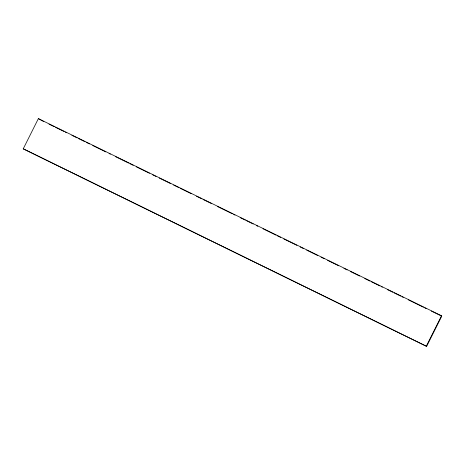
<?xml version="1.0" encoding="UTF-8"?>
<svg xmlns="http://www.w3.org/2000/svg" width="465" height="465" viewBox="0 0 465 465"><rect width="100%" height="100%" fill="white"/><g stroke="black" fill="none" stroke-linecap="round" stroke-linejoin="round"><path stroke-width="0.7" d="M23.25 148.823L38.368 118.627L441.523 315.758L441.75 316.177L426.632 346.373L23.25 148.823L426.632 346.373M426.405 345.948L441.523 315.758M43.815 121.603L38.368 118.627M49.034 124.155L54.248 126.707M55.556 127.346L64.036 131.49M65.338 132.13L66.646 132.769M71.866 135.321L77.085 137.873M78.387 138.506L84.909 141.697M86.217 142.337L89.478 143.929M92.738 145.528L105.788 151.904M109.048 153.502L110.356 154.136M115.57 156.688L128.619 163.07M129.927 163.709L133.188 165.302M136.448 166.894L149.498 173.276M152.758 174.869L156.019 176.468M159.28 178.06L170.37 183.483M173.631 185.076L178.851 187.628M180.153 188.267L191.243 193.69M196.463 196.242L201.682 198.793M202.99 199.433L211.47 203.577M217.341 206.448L232.343 213.784M233.651 214.423L234.953 215.063M240.173 217.614L245.392 220.166M246.694 220.805L253.222 223.996M256.482 225.589L257.784 226.228M263.004 228.78L276.053 235.156M277.355 235.796L280.616 237.388M283.882 238.987L296.926 245.363M300.187 246.962L303.453 248.554M306.714 250.153L317.804 255.57M321.065 257.168L324.326 258.761M327.587 260.359L338.677 265.782M343.897 268.334L347.157 269.927M350.418 271.519L359.555 275.989M364.769 278.541L369.989 281.093M371.297 281.726L379.777 285.876M381.079 286.516L382.387 287.149M387.607 289.701L392.826 292.253M394.128 292.892L400.65 296.083M401.958 296.722L403.26 297.356M408.479 299.908L423.481 307.249M424.789 307.882L426.091 308.522M431.311 311.073L441.099 315.857"/></g></svg>
